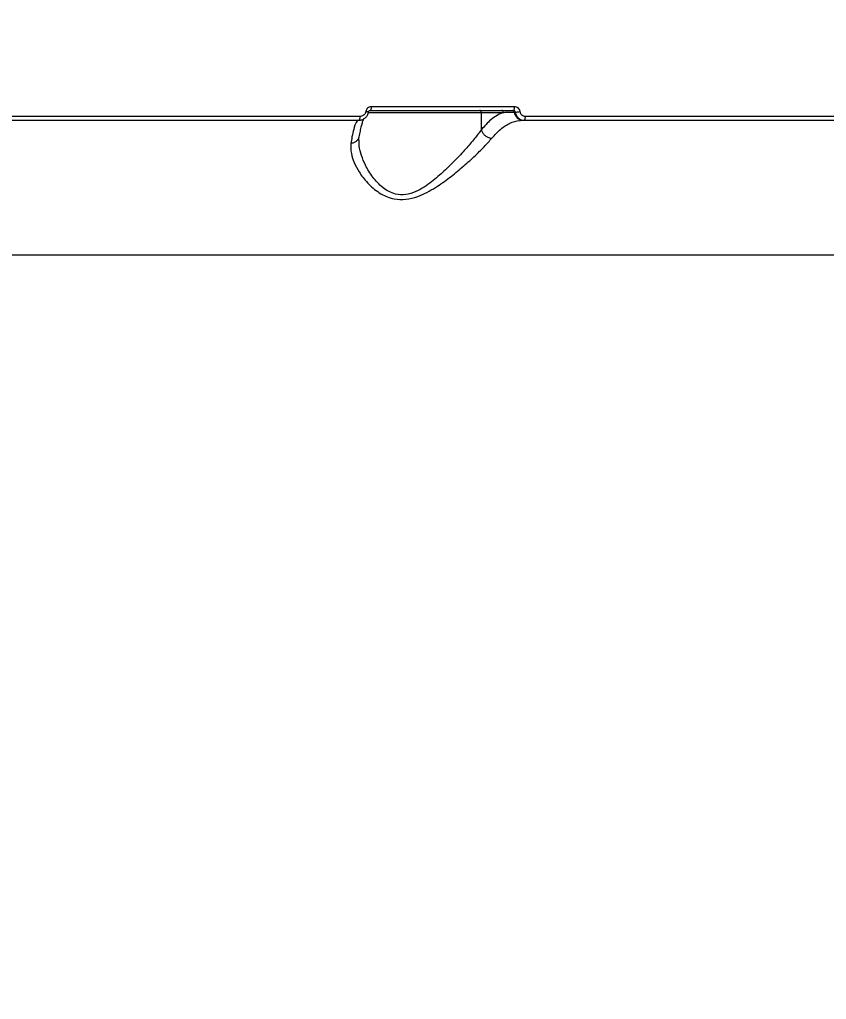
# Model space of a CAD drawing. Header units: millimetres. Extents: x -5517 to 6387, y -5295 to 6147.
# Drawn here: x 2033.5 to 2240, y 1254.2 to 1505.1 of the extents above; entities that cross this region are included whole.
import ezdxf

# ---------------------------------------------------------------- set-up
doc = ezdxf.new("R2010")
doc.units = ezdxf.units.MM
for name, color, linetype in [('DIKOM_ОБЪЕКТ', 7, 'Continuous'), ('DIKOM_РАЗМЕР_ЗОНА', 7, 'Continuous'), ('DIKOM_РАЗМЕР_ОБЪЕКТА', 7, 'Continuous')]:
    doc.layers.add(name, color=color, linetype=linetype)
doc.styles.add('style1', font='arial.ttf', dxfattribs={"width": 0.8})
doc.dimstyles.new('1-50', dxfattribs={"dimtxt": 300, "dimasz": 200, "dimexe": 100, "dimexo": 0, "dimgap": 100, "dimtad": 1, "dimtxsty": 'style1', "dimcen": 200, "dimclrd": 7, "dimclre": 7, "dimclrt": 7, "dimadec": 1, "dimazin": 2, "dimtfac": 1, "dimtmove": 0, "dimatfit": 2, "dimfxl": 0, "dimlwd": 25, "dimlwe": 18, "dimarcsym": 0})

# ---------------------------------------------------------------- blocks, each defined once
blk = doc.blocks.new('*D0')
at = {"layer": 'Defpoints', "color": 0, "transparency": 16777216}
for p in [(3079.07, 4135.26), (-4405.35, -2652.69), (-1397.56, -2652.69)]:
    blk.add_point(p, dxfattribs=at)
at = {"layer": 'DIKOM_РАЗМЕР_ОБЪЕКТА', "color": 7, "lineweight": 18, "transparency": 16777216}
for p, q in [((3079.07, 4135.26), (-4505.35, 4135.26)), ((-1397.56, -2652.69), (-4505.35, -2652.69))]:
    blk.add_line(p, q, dxfattribs=at)
at = {"layer": 'DIKOM_РАЗМЕР_ОБЪЕКТА', "color": 7, "lineweight": 25, "transparency": 16777216}
blk.add_line((-4405.35, 3935.26), (-4405.35, -2452.69), dxfattribs=at)
at = {"layer": 'DIKOM_РАЗМЕР_ОБЪЕКТА', "color": 7, "transparency": 16777216}
for points in [[(-4438.68, 3935.26), (-4372.02, 3935.26), (-4405.35, 4135.26)], [(-4438.68, -2452.69), (-4372.02, -2452.69), (-4405.35, -2652.69)]]:
    blk.add_solid(points, dxfattribs=at)
at = {"layer": 'DIKOM_РАЗМЕР_ОБЪЕКТА', "color": 7, "transparency": 16777216, "insert": (-4658.52, 741.29), "char_height": 300, "attachment_point": 5, "rotation": 90, "style": 'style1'}
blk.add_mtext('6800', dxfattribs=at)
blk = doc.blocks.new('*D1')
at = {"layer": 'Defpoints', "color": 0, "transparency": 16777216}
for p in [(2817.72, 6146.72), (-5067.27, -4152.08), (-1897.56, -4152.08)]:
    blk.add_point(p, dxfattribs=at)
at = {"layer": 'DIKOM_РАЗМЕР_ЗОНА', "color": 7, "lineweight": 18, "transparency": 16777216}
for p, q in [((2817.72, 6146.72), (-5167.27, 6146.72)), ((-1897.56, -4152.08), (-5167.27, -4152.08))]:
    blk.add_line(p, q, dxfattribs=at)
at = {"layer": 'DIKOM_РАЗМЕР_ЗОНА', "color": 7, "lineweight": 25, "transparency": 16777216}
blk.add_line((-5067.27, 5946.72), (-5067.27, -3952.08), dxfattribs=at)
at = {"layer": 'DIKOM_РАЗМЕР_ЗОНА', "color": 7, "transparency": 16777216}
for points in [[(-5100.61, 5946.72), (-5033.94, 5946.72), (-5067.27, 6146.72)], [(-5100.61, -3952.08), (-5033.94, -3952.08), (-5067.27, -4152.08)]]:
    blk.add_solid(points, dxfattribs=at)
at = {"layer": 'DIKOM_РАЗМЕР_ЗОНА', "color": 7, "transparency": 16777216, "insert": (-5320.45, 939.42), "char_height": 300, "attachment_point": 5, "rotation": 90, "style": 'style1'}
blk.add_mtext('10200', dxfattribs=at)
blk = doc.blocks.new('*D2')
at = {"layer": 'Defpoints', "color": 0, "transparency": 16777216}
for p in [(4491.49, 3838.97), (-2445.56, 374.31), (4491.49, -4687.8)]:
    blk.add_point(p, dxfattribs=at)
at = {"layer": 'DIKOM_РАЗМЕР_ОБЪЕКТА', "color": 7, "lineweight": 18, "transparency": 16777216}
for p, q in [((4491.49, 3838.97), (4491.49, -4787.8)), ((-2445.56, 374.31), (-2445.56, -4787.8))]:
    blk.add_line(p, q, dxfattribs=at)
at = {"layer": 'DIKOM_РАЗМЕР_ОБЪЕКТА', "color": 7, "lineweight": 25, "transparency": 16777216}
blk.add_line((-2245.56, -4687.8), (4291.49, -4687.8), dxfattribs=at)
at = {"layer": 'DIKOM_РАЗМЕР_ОБЪЕКТА', "color": 7, "transparency": 16777216}
for points in [[(-2245.56, -4654.47), (-2245.56, -4721.14), (-2445.56, -4687.8)], [(4291.49, -4654.47), (4291.49, -4721.14), (4491.49, -4687.8)]]:
    blk.add_solid(points, dxfattribs=at)
at = {"layer": 'DIKOM_РАЗМЕР_ОБЪЕКТА', "color": 7, "transparency": 16777216, "insert": (1022.97, -4434.63), "char_height": 300, "attachment_point": 5, "style": 'style1'}
blk.add_mtext('6900', dxfattribs=at)
blk = doc.blocks.new('*D3')
at = {"layer": 'Defpoints', "color": 0, "transparency": 16777216}
for p in [(6386.85, 4728.17), (-4131.44, -152.69), (6386.85, -5195.35)]:
    blk.add_point(p, dxfattribs=at)
at = {"layer": 'DIKOM_РАЗМЕР_ЗОНА', "color": 7, "lineweight": 18, "transparency": 16777216}
for p, q in [((6386.85, 4728.17), (6386.85, -5295.35)), ((-4131.44, -152.69), (-4131.44, -5295.35))]:
    blk.add_line(p, q, dxfattribs=at)
at = {"layer": 'DIKOM_РАЗМЕР_ЗОНА', "color": 7, "lineweight": 25, "transparency": 16777216}
blk.add_line((-3931.44, -5195.35), (6186.85, -5195.35), dxfattribs=at)
at = {"layer": 'DIKOM_РАЗМЕР_ЗОНА', "color": 7, "transparency": 16777216}
for points in [[(-3931.44, -5162.02), (-3931.44, -5228.69), (-4131.44, -5195.35)], [(6186.85, -5162.02), (6186.85, -5228.69), (6386.85, -5195.35)]]:
    blk.add_solid(points, dxfattribs=at)
at = {"layer": 'DIKOM_РАЗМЕР_ЗОНА', "color": 7, "transparency": 16777216, "insert": (1127.71, -4942.18), "char_height": 300, "attachment_point": 5, "style": 'style1'}
blk.add_mtext('10500', dxfattribs=at)

msp = doc.modelspace()

# ---------------------------------------------------------------- linework, layer by layer
at = {"layer": 'DIKOM_ОБЪЕКТ', "color": 7, "linetype": 'Continuous', "lineweight": 15}
for p, q in [((2122.699, 1481.311), (2151.696, 1481.311)), ((2123.24, 1481.811), (2159.876, 1481.811)), ((2160.22, 1482.776), (2123.553, 1482.776)), ((2151.696, 1481.311), (2157.328, 1481.311)), ((2151.696, 1476.906), (2151.696, 1481.311)), ((2160.108, 1481.394), (2160.356, 1481.394)), ((2013.852, 1479.311), (2120.356, 1479.311)), ((2120.666, 1480.271), (2014.075, 1480.271)), ((2162.344, 1479.311), (2162.623, 1479.311)), ((2162.623, 1479.311), (2264.002, 1479.311)), ((2264.432, 1480.271), (2162.968, 1480.271)), ((1810.212, 1444.809), (2288.87, 1444.809))]:
    msp.add_line(p, q, dxfattribs=at)
at = {"layer": 'DIKOM_ОБЪЕКТ', "color": 7, "linetype": 'Continuous', "lineweight": 15, "flags": 128}
for points in [[(2122.778, 1481.394), (2122.782, 1481.396), (2122.758, 1481.403), (2122.706, 1481.414), (2122.628, 1481.43), (2122.526, 1481.449), (2122.403, 1481.472), (2122.263, 1481.497), (2122.11, 1481.524)], [(2123.24, 1481.811), (2123.3, 1481.829), (2123.357, 1481.884), (2123.411, 1481.972), (2123.458, 1482.092), (2123.497, 1482.238), (2123.526, 1482.405), (2123.545, 1482.586), (2123.553, 1482.776)], [(2159.876, 1481.811), (2159.942, 1481.829), (2160.005, 1481.884), (2160.064, 1481.972), (2160.115, 1482.092), (2160.158, 1482.238), (2160.19, 1482.405), (2160.211, 1482.586), (2160.22, 1482.776)], [(2120.356, 1479.311), (2120.415, 1479.329), (2120.472, 1479.383), (2120.524, 1479.471), (2120.571, 1479.59), (2120.61, 1479.735), (2120.639, 1479.9), (2120.658, 1480.081), (2120.666, 1480.271)], [(2162.623, 1479.311), (2162.688, 1479.329), (2162.752, 1479.383), (2162.811, 1479.471), (2162.862, 1479.59), (2162.905, 1479.735), (2162.938, 1479.9), (2162.959, 1480.081), (2162.968, 1480.271)]]:
    msp.add_lwpolyline(points, dxfattribs=at)
at = {"layer": 'DIKOM_ОБЪЕКТ', "color": 7, "linetype": 'Continuous', "lineweight": 15}
for centre, radius, start, end in [((2151.218, 1481.333), 0.478, 357.33817, 87.07052), ((2156.85, 1481.333), 0.478, 357.34243, 87.06626), ((2159.642, 1481.342), 0.469, 6.36964, 87.66547), ((2162.439, 1481.655), 2.345, 186.36703, 267.66879), ((2160.242, 1488.507), 7.113, 270.92597, 280.97094)]:
    msp.add_arc(centre, radius, start, end, dxfattribs=at)
for points, knots in [([(2120.356, 1479.311), (2120.418, 1479.313), (2120.752, 1479.321), (2121.352, 1479.476), (2122.04, 1479.934), (2122.564, 1480.592), (2122.707, 1481.127), (2122.778, 1481.394)], [0, 0, 0, 0, 0.0547783, 0.2944121, 0.5301285, 0.7646894, 1, 1, 1, 1]), ([(2122.11, 1481.524), (2122.067, 1481.362), (2121.981, 1481.04), (2121.668, 1480.644), (2121.258, 1480.369), (2120.902, 1480.276), (2120.703, 1480.271), (2120.666, 1480.271)], [0, 0, 0, 0, 0.2340735, 0.4679599, 0.7039613, 0.944852, 1, 1, 1, 1]), ([(2123.553, 1482.776), (2123.516, 1482.776), (2123.316, 1482.771), (2122.96, 1482.677), (2122.551, 1482.402), (2122.239, 1482.007), (2122.153, 1481.685), (2122.11, 1481.524)], [0, 0, 0, 0, 0.0557929, 0.2968083, 0.5326587, 0.7662424, 1, 1, 1, 1]), ([(2122.778, 1481.394), (2122.793, 1481.448), (2122.822, 1481.558), (2122.924, 1481.69), (2123.055, 1481.779), (2123.166, 1481.809), (2123.228, 1481.811), (2123.24, 1481.811)], [0, 0, 0, 0, 0.2178173, 0.4435713, 0.683648, 0.9396402, 1, 1, 1, 1]), ([(2157.328, 1481.311), (2156.787, 1481.076), (2155.698, 1480.604), (2153.79, 1479.255), (2152.492, 1477.799), (2151.696, 1476.906)], [0, 0, 0, 0, 0.2774652, 0.5572979, 1, 1, 1, 1]), ([(2157.328, 1481.311), (2157.469, 1481.319), (2158.175, 1481.359), (2159.116, 1481.39), (2159.894, 1481.393), (2160.108, 1481.394)], [0, 0, 0, 0, 0.1533166, 0.7665682, 1, 1, 1, 1]), ([(2159.876, 1481.811), (2159.933, 1481.806), (2160.046, 1481.795), (2160.194, 1481.709), (2160.303, 1481.581), (2160.346, 1481.467), (2160.355, 1481.403), (2160.356, 1481.394)], [0, 0, 0, 0, 0.2442251, 0.4859487, 0.7246216, 0.9617808, 1, 1, 1, 1]), ([(2161.595, 1481.524), (2161.591, 1481.55), (2161.56, 1481.741), (2161.432, 1482.085), (2161.117, 1482.467), (2160.696, 1482.727), (2160.379, 1482.76), (2160.22, 1482.776)], [0, 0, 0, 0, 0.038572, 0.2781001, 0.5183532, 0.7592327, 1, 1, 1, 1]), ([(2160.356, 1481.394), (2160.364, 1481.35), (2160.416, 1481.031), (2160.631, 1480.46), (2161.15, 1479.826), (2161.841, 1479.394), (2162.362, 1479.339), (2162.623, 1479.311)], [0, 0, 0, 0, 0.0387887, 0.2783705, 0.5186423, 0.7594509, 1, 1, 1, 1]), ([(2162.968, 1480.271), (2162.81, 1480.287), (2162.492, 1480.32), (2162.073, 1480.58), (2161.759, 1480.962), (2161.63, 1481.305), (2161.6, 1481.497), (2161.595, 1481.524)], [0, 0, 0, 0, 0.2406548, 0.4814143, 0.7216377, 0.9612053, 1, 1, 1, 1]), ([(2120.284, 1479.311), (2120.068, 1479.201), (2119.631, 1478.979), (2119.055, 1477.321), (2118.605, 1475.341), (2118.376, 1473.943), (2118.283, 1473.372)], [0, 0, 0, 0, 0.3072562, 0.62332, 0.846349, 1, 1, 1, 1]), ([(2121.628, 1479.824), (2121.617, 1479.808), (2121.591, 1479.771), (2121.42, 1479.422), (2121.192, 1478.8), (2120.914, 1477.842), (2120.621, 1476.61), (2120.428, 1475.561), (2120.333, 1475.05)], [0, 0, 0, 0, 0.1199581, 0.2662771, 0.4332189, 0.6173945, 0.8136032, 1, 1, 1, 1]), ([(2154.362, 1474.691), (2155.121, 1475.533), (2156.61, 1477.185), (2159.006, 1478.666), (2160.924, 1479.258), (2162.045, 1479.3), (2162.344, 1479.311)], [0, 0, 0, 0, 0.3028888, 0.5944605, 0.8920274, 1, 1, 1, 1]), ([(2151.697, 1476.899), (2151.697, 1476.899), (2151.189, 1476.194), (2149.975, 1474.601), (2147.667, 1471.919), (2145.032, 1469.07), (2142.144, 1466.207), (2139.491, 1463.89), (2137.059, 1462.158), (2134.861, 1460.936), (2132.328, 1460.135), (2129.902, 1460.258), (2127.98, 1461.004), (2126.959, 1461.675), (2125.478, 1462.836), (2123.764, 1464.717), (2122.035, 1467.567), (2120.934, 1470.279), (2120.322, 1472.485), (2120.36, 1473.731), (2120.375, 1474.222)], [0, 0, 0, 0, 0.0000338, 0.0750681, 0.1536148, 0.2343949, 0.3097454, 0.3867485, 0.429448, 0.4730876, 0.523923, 0.5743917, 0.6112975, 0.6498586, 0.6518304, 0.7329419, 0.8174208, 0.8855868, 0.954923, 1, 1, 1, 1]), ([(2151.696, 1476.906), (2151.696, 1476.905), (2151.696, 1476.902), (2151.697, 1476.9), (2151.697, 1476.899)], [0, 0, 0, 0, 0.698459, 1, 1, 1, 1]), ([(2151.697, 1476.899), (2151.778, 1476.651), (2151.939, 1476.153), (2152.478, 1475.491), (2153.165, 1474.988), (2153.784, 1474.762), (2154.183, 1474.701), (2154.32, 1474.694), (2154.362, 1474.691)], [0, 0, 0, 0, 0.2204975, 0.4409839, 0.6614668, 0.8819473, 0.9635702, 1, 1, 1, 1]), ([(2118.283, 1473.372), (2118.26, 1472.52), (2118.217, 1470.968), (2119.064, 1468.46), (2120.405, 1465.907), (2122.449, 1463.185), (2124.912, 1461.038), (2127.317, 1459.741), (2129.574, 1459.023), (2132.351, 1458.911), (2135.227, 1459.643), (2137.767, 1460.789), (2140.52, 1462.401), (2143.577, 1464.583), (2146.852, 1467.287), (2149.851, 1469.979), (2152.484, 1472.544), (2153.747, 1473.988), (2154.362, 1474.691)], [0, 0, 0, 0, 0.0785505, 0.1430575, 0.2076025, 0.2872148, 0.366549, 0.4057522, 0.444851, 0.4974435, 0.5496902, 0.5922702, 0.634937, 0.7072957, 0.7797292, 0.8544844, 0.929141, 1, 1, 1, 1]), ([(2120.296, 1475.055), (2120.288, 1474.966), (2120.259, 1474.637), (2119.92, 1474.136), (2119.329, 1473.647), (2118.772, 1473.449), (2118.416, 1473.387), (2118.329, 1473.377), (2118.283, 1473.372)], [0, 0, 0, 0, 0.1019159, 0.3726249, 0.6433432, 0.9140854, 0.9544563, 1, 1, 1, 1]), ([(2120.337, 1475.041), (2120.286, 1474.817), (2120.231, 1474.576), (2120.263, 1474.259), (2120.265, 1474.237)], [0, 0, 0, 0, 0.932741, 1, 1, 1, 1]), ([(2296.712, 1435.757), (2296.065, 1428.817), (2294.77, 1414.932), (2292.075, 1394.411), (2288.808, 1373.995), (2284.899, 1353.78), (2280.361, 1333.839), (2275.29, 1314.61), (2269.717, 1296.143), (2263.682, 1278.469), (2257.086, 1261.301), (2249.929, 1244.721), (2242.221, 1228.803), (2234.13, 1213.892), (2225.693, 1200.016), (2216.951, 1187.181), (2207.766, 1175.18), (2198.149, 1164.091), (2188.123, 1153.977), (2177.903, 1145.054), (2167.528, 1137.325), (2157.038, 1130.769), (2146.269, 1125.28), (2135.245, 1120.936), (2123.999, 1117.736), (2112.767, 1115.905), (2104.903, 1115.157), (2100.828, 1115.349), (2100.449, 1115.367)], [0, 0, 0, 0, 0.0392428, 0.0785159, 0.1177587, 0.1581422, 0.1985587, 0.2389423, 0.2781873, 0.3174626, 0.3567075, 0.3970915, 0.4375084, 0.4778924, 0.517166, 0.5564698, 0.5957433, 0.6361546, 0.6765988, 0.71701, 0.7563483, 0.7957167, 0.835055, 0.8755305, 0.9160388, 0.9565144, 0.9959509, 1, 1, 1, 1])]:
    msp.add_open_spline(points, degree=3, knots=knots, dxfattribs=at)

# ---------------------------------------------------------------- dimensions: what is measured, and where the dimension line sits
at = {"layer": 'DIKOM_РАЗМЕР_ЗОНА'}
dim = msp.add_linear_dim(base=(-5067.273, -4152.084), p1=(2817.721, 6146.719), p2=(-1897.558, -4152.084), angle=90, text='10200', dimstyle='1-50', dxfattribs=at)
dim.commit()
dim.dimension.update_dxf_attribs({"geometry": '*D1', "text_midpoint": (-5067.273, 939.42), "dimtype": 160})
dim = msp.add_linear_dim(base=(6386.855, -5195.352), p1=(-4131.439, -152.689), p2=(6386.855, 4728.173), text='10500', dimstyle='1-50', dxfattribs=at)
dim.commit()
dim.dimension.update_dxf_attribs({"geometry": '*D3', "text_midpoint": (1127.708, -5195.352), "dimtype": 160})
at = {"layer": 'DIKOM_РАЗМЕР_ОБЪЕКТА'}
dim = msp.add_linear_dim(base=(-4405.349, -2652.689), p1=(3079.071, 4135.263), p2=(-1397.558, -2652.689), angle=90, text='6800', dimstyle='1-50', dxfattribs=at)
dim.commit()
dim.dimension.update_dxf_attribs({"geometry": '*D0', "text_midpoint": (-4405.349, 741.287), "dimtype": 160})
dim = msp.add_linear_dim(base=(4491.49, -4687.804), p1=(-2445.558, 374.311), p2=(4491.49, 3838.967), text='6900', dimstyle='1-50', dxfattribs=at)
dim.commit()
dim.dimension.update_dxf_attribs({"geometry": '*D2', "text_midpoint": (1022.966, -4687.804), "dimtype": 160})

doc.saveas('drawing.dxf')
